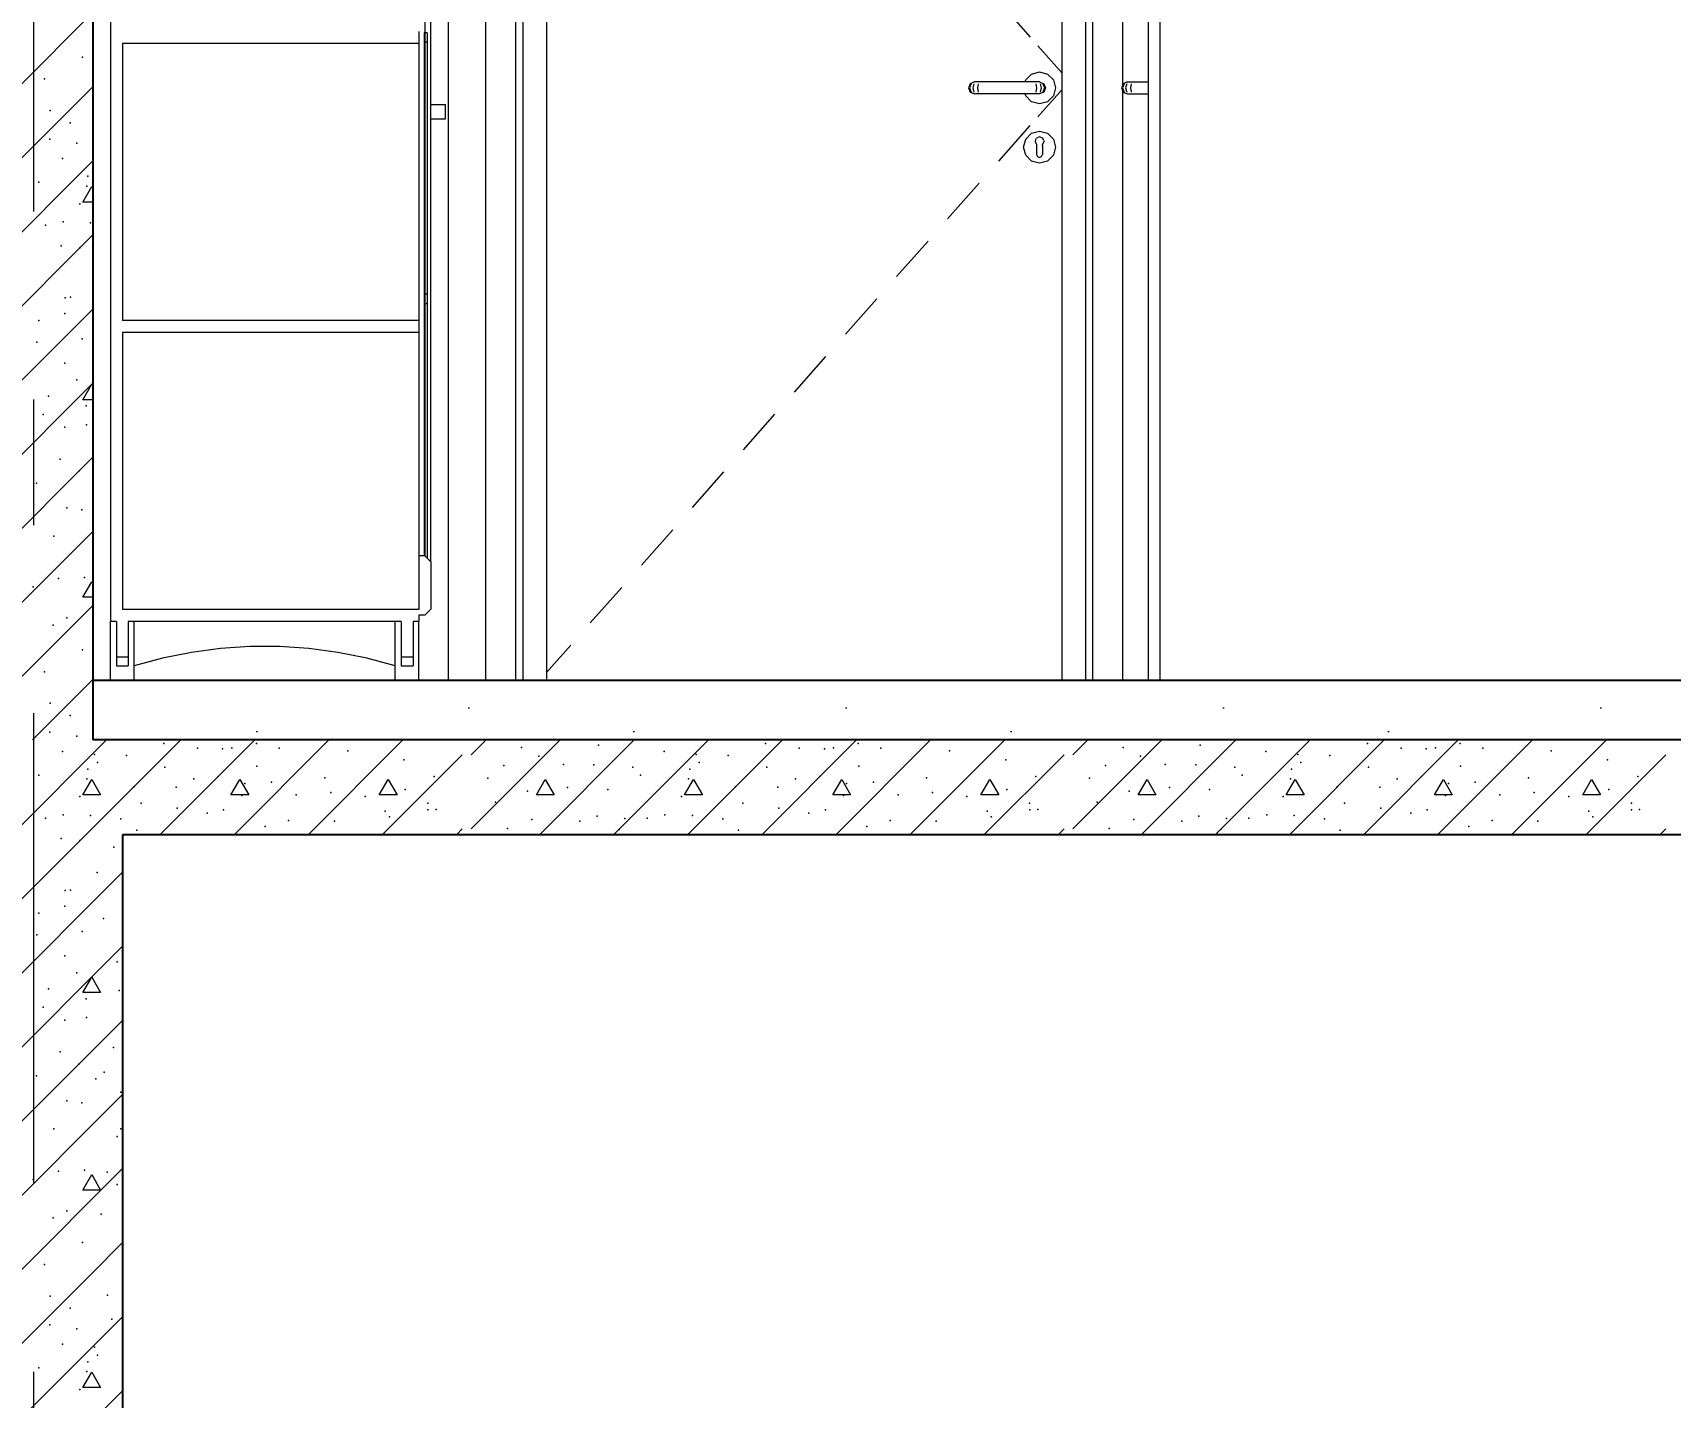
# Model space of a CAD drawing. Header units: millimetres. Extents: x 18162 to 7085488, y 72188 to 247925.
# Drawn here: x 4250612 to 4253374, y 103544 to 105846 of the extents above; entities that cross this region are included whole.
import ezdxf
from ezdxf.enums import TextEntityAlignment as Align

# ---------------------------------------------------------------- set-up
doc = ezdxf.new("R2010")
doc.units = ezdxf.units.MM
doc.header["$MEASUREMENT"] = 0
doc.linetypes.add('Double Dashed', pattern=[1093.611073, 529.166651, -211.666656, 141.111112, -211.666656])
doc.linetypes.add('Wipeout_Contour', pattern=[1000, 0, -1000])
for name, color, linetype in [('Archicad Doors', 7, 'Continuous'), ('Interior - Furniture', 7, 'Continuous'), ('Structural - Bearing', 7, 'Continuous'), ('Structural - Grid', 7, 'Continuous')]:
    doc.layers.add(name, color=color, linetype=linetype)
doc.styles.add('GENERATED_STYLE_3', font='', dxfattribs={"width": 0.8})
doc.styles.get('GENERATED_STYLE_3').set_extended_font_data('ISOCPEUR MON')
doc.dimstyles.new('GENERATED_STYLE__12', dxfattribs={"dimtxt": 330.000007, "dimasz": 171, "dimexe": 0.18, "dimexo": 150, "dimgap": 0, "dimtad": 1, "dimdec": 0, "dimzin": 0, "dimdsep": 46, "dimtxsty": 'GENERATED_STYLE_3', "dimblk": 'ARROWHEAD_2', "dimblk1": 'ARROWHEAD_2', "dimblk2": 'ARROWHEAD_2', "dimcen": 0.09, "dimclrd": 13, "dimclre": 13, "dimclrt": 13, "dimadec": 0, "dimazin": 0, "dimtfac": 1, "dimtdec": 4, "dimtmove": 0, "dimatfit": 3, "dimfxl": 1, "dimtolj": 1, "dimtzin": 0, "dimarcsym": 0})

# ---------------------------------------------------------------- blocks, each defined once
blk = doc.blocks.new('*X1260', base_point=(4294986.6, 104752.7))
at = {"layer": 'Structural - Bearing', "color": 7, "linetype": 'Continuous', "lineweight": 9}
for p, q in [((4250463.1, 104254.6), (4250701.2, 104492.7)), ((4250463.1, 104129.6), (4250763.1, 104429.6)), ((4250463.1, 104004.6), (4250763.1, 104304.6)), ((4250696, 104226.7), (4250711.2, 104252.7)), ((4250711.2, 104252.7), (4250726.1, 104226.7)), ((4250726.1, 104226.7), (4250696, 104226.7)), ((4250463.1, 103879.6), (4250763.1, 104179.6)), ((4250463.1, 103754.6), (4250763.1, 104054.6)), ((4250586.2, 103752.7), (4250763.1, 103929.6)), ((4250696, 103893.4), (4250711.2, 103919.4)), ((4250726.1, 103893.3), (4250696, 103893.4)), ((4250711.2, 103919.4), (4250726.1, 103893.3)), ((4250711.2, 103752.7), (4250763.1, 103804.6)), ((4250463.1, 103504.6), (4250711.2, 103752.7)), ((4250463.1, 103379.6), (4250763.1, 103679.6)), ((4250696, 103560), (4250711.2, 103586)), ((4250711.2, 103586), (4250726.1, 103560)), ((4250463.1, 103254.6), (4250763.1, 103554.6)), ((4250726.1, 103560), (4250696, 103560))]:
    blk.add_line(p, q, dxfattribs=at)
for p in [(4250659.8, 104486.5), (4250690.9, 104483), (4250748.2, 104472), (4250720.4, 104429.1), (4250666.4, 104398.7), (4250675.4, 104399.5), (4250665.5, 104372), (4250621.9, 104360.4), (4250731.1, 104351.6), (4250618.4, 104323.9), (4250695.1, 104329.5), (4250665.6, 104288.5), (4250686.1, 104260), (4250754.1, 104278.1), (4250638.1, 104232.6), (4250757.3, 104230.1), (4250629.1, 104201.7), (4250701.6, 104216.2), (4250665.6, 104180.1), (4250702.1, 104184.4), (4250658.1, 104126.5), (4250748, 104133.8), (4250618.1, 104085.9), (4250689.3, 104105.9), (4250731.9, 104092.5), (4250718.3, 104081), (4250760.4, 104058.7), (4250669.3, 104044), (4250694.6, 104040.6), (4250647.4, 103996.6), (4250754.2, 103983.8), (4250760.4, 103996.9), (4250655.3, 103925.1), (4250698.9, 103926.9), (4250737.2, 103923.6), (4250612.1, 103911.2), (4250754, 103902.9), (4250646.1, 103846.3), (4250669.4, 103858.4), (4250726.9, 103852.7), (4250695.5, 103804.6), (4250631.6, 103767.7), (4250641.1, 103714.5), (4250737.7, 103715.8), (4250674.6, 103693.9), (4250745, 103675.6), (4250640.6, 103665.9), (4250686.1, 103659.2), (4250661.7, 103633.4), (4250715.6, 103628.2), (4250621.9, 103593.5), (4250704.8, 103603.5), (4250720.7, 103614.6), (4250702.9, 103587.1), (4250690.9, 103557.1)]:
    blk.add_point(p, dxfattribs=at)
blk = doc.blocks.new('*X1508', base_point=(4294986.6, 104752.7))
at = {"layer": 'Structural - Bearing', "color": 7, "linetype": 'Continuous', "lineweight": 9}
for p, q in [((4250586.2, 105752.7), (4250713.1, 105879.7)), ((4250513.1, 105554.6), (4250711.2, 105752.7)), ((4250711.2, 105752.7), (4250713.1, 105754.7)), ((4250513.1, 105429.6), (4250713.1, 105629.6)), ((4250696, 105560.1), (4250711.2, 105586.1)), ((4250711.2, 105586.1), (4250713.1, 105582.7)), ((4250713.1, 105560), (4250696, 105560.1)), ((4250513.1, 105304.6), (4250713.1, 105504.6)), ((4250513.1, 105179.6), (4250713.1, 105379.6)), ((4250513.1, 105054.6), (4250713.1, 105254.6)), ((4250696, 105226.7), (4250711.2, 105252.7)), ((4250711.2, 105252.7), (4250713.1, 105249.4)), ((4250713.1, 105226.7), (4250696, 105226.7)), ((4250513.1, 104929.6), (4250713.1, 105129.6)), ((4250513.1, 104804.6), (4250713.1, 105004.6)), ((4250696, 104893.4), (4250711.2, 104919.4)), ((4250711.2, 104919.4), (4250713.1, 104916)), ((4250713.1, 104893.4), (4250696, 104893.4)), ((4250586.2, 104752.7), (4250713.1, 104879.6)), ((4250611.2, 104652.7), (4250711.2, 104752.7)), ((4250711.2, 104752.7), (4250713.1, 104754.6))]:
    blk.add_line(p, q, dxfattribs=at)
for p in [(4250695.5, 105804.6), (4250631.6, 105767.7), (4250641.1, 105714.6), (4250674.6, 105694), (4250640.6, 105665.9), (4250661.7, 105633.4), (4250686.1, 105659.2), (4250621.9, 105593.5), (4250702.9, 105587.1), (4250704.8, 105603.5), (4250690.9, 105557.2), (4250663, 105526.6), (4250709.3, 105525.3), (4250632.9, 105521.1), (4250659.8, 105486.5), (4250690.9, 105483), (4250666.4, 105398.7), (4250675.4, 105399.5), (4250621.9, 105360.4), (4250665.5, 105372), (4250695.1, 105329.5), (4250618.4, 105323.9), (4250665.6, 105288.5), (4250686.1, 105260), (4250638.1, 105232.6), (4250629.1, 105201.7), (4250701.6, 105216.2), (4250665.6, 105180.1), (4250702.1, 105184.4), (4250658.1, 105126.5), (4250618.1, 105086), (4250689.3, 105105.9), (4250669.3, 105044), (4250694.6, 105040.6), (4250647.4, 104996.6), (4250655.3, 104925.1), (4250698.9, 104926.9), (4250612.1, 104911.2), (4250646.1, 104846.3), (4250669.4, 104858.4), (4250695.5, 104804.6), (4250631.6, 104767.7), (4250641.1, 104714.6), (4250674.6, 104694), (4250640.6, 104665.9), (4250686.1, 104659.2)]:
    blk.add_point(p, dxfattribs=at)
blk = doc.blocks.new('*X1510', base_point=(4294986.6, 104752.7))
at = {"layer": 'Structural - Bearing', "color": 7, "linetype": 'Continuous', "lineweight": 9}
for p, q in [((4250576.2, 104492.7), (4250736.2, 104652.7)), ((4250701.2, 104492.7), (4250861.2, 104652.7)), ((4250826.2, 104492.7), (4250986.2, 104652.7)), ((4250951.2, 104492.7), (4251111.2, 104652.7)), ((4251076.2, 104492.7), (4251236.2, 104652.7)), ((4251351.3, 104627.7), (4251376.3, 104652.7)), ((4251351.3, 104502.7), (4251501.3, 104652.7)), ((4251466.3, 104492.7), (4251626.3, 104652.7)), ((4251591.3, 104492.7), (4251751.3, 104652.7)), ((4251716.3, 104492.7), (4251876.3, 104652.7)), ((4251841.3, 104492.7), (4252001.3, 104652.7)), ((4251966.3, 104492.7), (4252126.3, 104652.7)), ((4252091.3, 104492.7), (4252251.3, 104652.7)), ((4252366.4, 104627.7), (4252391.4, 104652.7)), ((4252366.4, 104502.7), (4252516.4, 104652.7)), ((4252481.4, 104492.7), (4252641.4, 104652.7)), ((4252606.4, 104492.7), (4252766.4, 104652.7)), ((4252731.4, 104492.7), (4252891.4, 104652.7)), ((4252856.4, 104492.7), (4253016.4, 104652.7)), ((4252981.4, 104492.7), (4253141.4, 104652.7)), ((4253106.4, 104492.7), (4253266.4, 104652.7)), ((4251201.2, 104492.7), (4251336.2, 104627.7)), ((4252216.3, 104492.7), (4252351.3, 104627.7)), ((4253231.4, 104492.7), (4253366.4, 104627.7)), ((4250696, 104560), (4250711.2, 104586)), ((4250711.2, 104586), (4250726.1, 104560)), ((4250946, 104560), (4250961.2, 104586)), ((4250961.2, 104586), (4250976.1, 104560)), ((4251196, 104560), (4251211.2, 104586)), ((4251211.2, 104586), (4251226.1, 104560)), ((4251461.2, 104560), (4251476.3, 104586)), ((4251476.3, 104586), (4251491.2, 104560)), ((4251711.2, 104560), (4251726.3, 104586)), ((4251726.3, 104586), (4251741.2, 104560)), ((4251961.2, 104560), (4251976.3, 104586)), ((4251976.3, 104586), (4251991.2, 104560)), ((4252211.2, 104560), (4252226.3, 104586)), ((4252226.3, 104586), (4252241.2, 104560)), ((4252476.3, 104560), (4252491.4, 104586)), ((4252491.4, 104586), (4252506.3, 104560)), ((4252726.3, 104560), (4252741.4, 104586)), ((4252741.4, 104586), (4252756.3, 104560)), ((4252976.3, 104560), (4252991.4, 104586)), ((4252991.4, 104586), (4253006.3, 104560)), ((4253226.3, 104560), (4253241.4, 104586)), ((4253241.4, 104586), (4253256.3, 104560)), ((4250726.1, 104560), (4250696, 104560)), ((4250976.1, 104560), (4250946, 104560)), ((4251226.1, 104560), (4251196, 104560)), ((4251491.2, 104560), (4251461.2, 104560)), ((4251741.2, 104560), (4251711.2, 104560)), ((4251991.2, 104560), (4251961.2, 104560)), ((4252241.2, 104560), (4252211.2, 104560)), ((4252506.3, 104560), (4252476.3, 104560)), ((4252756.3, 104560), (4252726.3, 104560)), ((4253006.3, 104560), (4252976.3, 104560)), ((4253256.3, 104560), (4253226.3, 104560)), ((4251326.2, 104492.7), (4251336.2, 104502.7)), ((4252341.3, 104492.7), (4252351.3, 104502.7)), ((4253356.4, 104492.7), (4253366.4, 104502.7))]:
    blk.add_line(p, q, dxfattribs=at)
for p in [(4250832.8, 104646.7), (4250889.6, 104638.6), (4250947.4, 104639.1), (4250989.1, 104646.8), (4251027.4, 104638.6), (4251436, 104639.9), (4251566.1, 104643.7), (4251848, 104646.7), (4251904.7, 104638.6), (4251962.5, 104639.1), (4252004.3, 104646.8), (4252042.5, 104638.6), (4252451.1, 104639.9), (4252581.2, 104643.7), (4252863.1, 104646.7), (4252919.9, 104638.6), (4252977.7, 104639.1), (4253019.4, 104646.8), (4253057.7, 104638.6), (4250661.7, 104633.4), (4250715.6, 104628.2), (4250720.7, 104614.7), (4250769.7, 104626.7), (4250932, 104637.5), (4251142.9, 104634.4), (4251237.9, 104619), (4251465.2, 104625.4), (4251506.7, 104611.2), (4251558.4, 104610.9), (4251676.8, 104633.4), (4251730.7, 104628.2), (4251735.8, 104614.7), (4251784.8, 104626.7), (4251947.1, 104637.5), (4252158, 104634.4), (4252253.1, 104619), (4252480.3, 104625.4), (4252521.8, 104611.2), (4252573.5, 104610.9), (4252691.9, 104633.4), (4252745.9, 104628.2), (4252750.9, 104614.7), (4252799.9, 104626.7), (4252962.2, 104637.5), (4253173.1, 104634.4), (4253268.2, 104619), (4250621.9, 104593.5), (4250702.9, 104587.1), (4250704.8, 104603.5), (4250834.6, 104606.6), (4250883.2, 104587.1), (4250924.4, 104590.9), (4250989.9, 104608.3), (4251104.5, 104589), (4251288.8, 104590.9), (4251379.3, 104588.4), (4251406.4, 104609.8), (4251624.1, 104607), (4251637, 104593.5), (4251718, 104587.1), (4251719.9, 104603.5), (4251849.7, 104606.6), (4251898.3, 104587.1), (4251939.5, 104590.9), (4252005, 104608.3), (4252119.6, 104589), (4252303.9, 104590.9), (4252394.5, 104588.4), (4252421.5, 104609.8), (4252639.2, 104607), (4252652.1, 104593.5), (4252733.1, 104587.1), (4252735, 104603.5), (4252864.9, 104606.6), (4252913.4, 104587.1), (4252954.6, 104590.9), (4253020.1, 104608.3), (4253134.8, 104589), (4253319.1, 104590.9), (4250690.9, 104557.1), (4250782.1, 104573.6), (4250853.6, 104572.9), (4250964.3, 104558.7), (4250969.5, 104579.3), (4251014.6, 104581.2), (4251056.2, 104560), (4251114.2, 104564.3), (4251172.5, 104557), (4251239.9, 104569), (4251446.3, 104566.5), (4251513.9, 104572.3), (4251581.5, 104569), (4251706, 104557.1), (4251797.2, 104573.6), (4251868.7, 104572.9), (4251979.4, 104558.7), (4251984.6, 104579.3), (4252029.7, 104581.2), (4252071.3, 104560), (4252129.3, 104564.3), (4252187.6, 104557), (4252255, 104569), (4252461.4, 104566.5), (4252529, 104572.3), (4252596.6, 104569), (4252721.1, 104557.1), (4252812.3, 104573.6), (4252883.8, 104572.9), (4252994.6, 104558.7), (4252999.7, 104579.3), (4253044.8, 104581.2), (4253086.5, 104560), (4253144.4, 104564.3), (4253202.8, 104557), (4253270.1, 104569), (4250794.3, 104545.9), (4250855.3, 104537.8), (4250906, 104528.9), (4250933.6, 104535), (4251206.4, 104532.3), (4251278.1, 104546.3), (4251278.2, 104534.6), (4251292, 104535.5), (4251392.3, 104547.9), (4251809.4, 104545.9), (4251870.4, 104537.8), (4251921.1, 104528.9), (4251948.7, 104535), (4252221.5, 104532.3), (4252293.2, 104546.3), (4252293.4, 104534.6), (4252307.1, 104535.5), (4252407.4, 104547.9), (4252824.6, 104545.9), (4252885.5, 104537.8), (4252936.2, 104528.9), (4252963.9, 104535), (4253236.6, 104532.3), (4253308.4, 104546.3), (4253308.5, 104534.6), (4253322.3, 104535.5), (4250632.9, 104521), (4250663, 104526.5), (4250709.3, 104525.3), (4250760.4, 104519.8), (4250787, 104500.3), (4251003.8, 104506.9), (4251043.2, 104517), (4251120.5, 104515.4), (4251213.2, 104523.2), (4251412.4, 104503.1), (4251453.8, 104518.5), (4251534.7, 104515.9), (4251563.5, 104524), (4251600.9, 104501.5), (4251610.2, 104520.1), (4251648, 104521), (4251678.1, 104526.5), (4251724.5, 104525.3), (4251775.5, 104519.8), (4251802.1, 104500.3), (4252018.9, 104506.9), (4252058.3, 104517), (4252135.6, 104515.4), (4252228.3, 104523.2), (4252427.5, 104503.1), (4252469, 104518.5), (4252549.8, 104515.9), (4252578.6, 104524), (4252616.1, 104501.5), (4252625.3, 104520.1), (4252663.2, 104521), (4252693.2, 104526.5), (4252739.6, 104525.3), (4252790.7, 104519.8), (4252817.3, 104500.3), (4253034, 104506.9), (4253073.5, 104517), (4253150.7, 104515.4), (4253243.5, 104523.2)]:
    blk.add_point(p, dxfattribs=at)
blk = doc.blocks.new('Standard grid marker[363]_3', base_point=(4250613.1, 164752.7))
at = {"layer": 'Structural - Grid', "color": 13, "linetype": 'Double Dashed', "lineweight": 13, "ltscale": 1.5}
blk.add_line((4250613.1, 163752.7), (4250613.1, 97752.7), dxfattribs=at)
at = {"layer": 'Structural - Grid', "color": 13, "lineweight": 13, "style": 'GENERATED_STYLE_3'}
blk.add_attdef('AC_MarkerText_1', text='', height=375, rotation=360, dxfattribs=at).set_placement((4250613.1, 96490.2), align=Align.TOP_CENTER)
blk = doc.blocks.new('*D1582', base_point=(4294986.6, 104752.7))
at = {"color": 12, "linetype": 'Continuous', "lineweight": 35}
for p, q in [((4242680.2, 104817.7), (4242905.2, 104687.8)), ((4242680.2, 100067.7), (4242905.2, 99937.8))]:
    blk.add_line(p, q, dxfattribs=at)
at = {"color": 13, "linetype": 'Continuous', "lineweight": 13}
for p, q in [((4244092.8, 104752.7), (4242623.9, 104752.7)), ((4242792.7, 100002.7), (4242792.7, 104752.7)), ((4242961.4, 100002.7), (4242623.9, 100002.7)), ((4242792.7, 99892.7), (4242792.7, 100002.7))]:
    blk.add_line(p, q, dxfattribs=at)
at = {"color": 13, "lineweight": 13, "char_height": 330, "attachment_point": 7, "rotation": 90, "style": 'GENERATED_STYLE_3'}
for s, insert in [('\\A1;{\\pql;\\fISOCPEUR MON|b0|i0|c0|p0;\\W0.800000;600}', (4242822.5, 104134.4)), ('\\A1;{\\pql;\\fISOCPEUR MON|b0|i0|c0|p0;\\W0.800000;4,750}', (4242888.3, 101672.9))]:
    blk.add_mtext(s, dxfattribs=dict(at, insert=insert))
blk = doc.blocks.new('ARROWHEAD_2')
at = {"color": 0, "linetype": 'Continuous', "lineweight": 0}
for p, q in [((-0.378, -0.655), (0.378, 0.655)), ((0, 0), (-1, 0))]:
    blk.add_line(p, q, dxfattribs=at)
blk = doc.blocks.new('*D1584', base_point=(4294986.6, 104752.7))
at = {"color": 12, "linetype": 'Continuous', "lineweight": 35}
for p, q in [((4241780.2, 105417.7), (4242005.2, 105287.8)), ((4241780.2, 100067.7), (4242005.2, 99937.8))]:
    blk.add_line(p, q, dxfattribs=at)
at = {"color": 13, "linetype": 'Continuous', "lineweight": 13}
for p, q in [((4241892.7, 100002.7), (4241892.7, 105352.7)), ((4242863.1, 100002.7), (4241723.9, 100002.7)), ((4241892.7, 99892.7), (4241892.7, 100002.7))]:
    blk.add_line(p, q, dxfattribs=at)
at = {"color": 13, "lineweight": 13, "insert": (4241988.3, 102262.7), "char_height": 330, "attachment_point": 7, "rotation": 90, "style": 'GENERATED_STYLE_3'}
blk.add_mtext('\\A1;{\\pql;\\fISOCPEUR MON|b0|i0|c0|p0;\\W0.800000;5,350}', dxfattribs=at)

msp = doc.modelspace()

# ---------------------------------------------------------------- hatches: boundary and pattern name
at = {"layer": 'Structural - Bearing', "linetype": 'Continuous', "lineweight": 9}
h = msp.add_hatch(dxfattribs=at)
h.set_pattern_fill('Lightweight_Concrete_0003', style=0, pattern_type=2)
h.set_pattern_definition([(0, (4294986.6, 104752.7), (0, 1169.134), [73.125, -601.875]), (0, (4295324.1, 105337.3), (0, 1169.134), [73.125, -601.875]), (60, (4294986.6, 104752.7), (-1012.5, 584.567), [73.125, -601.875]), (60, (4295661.6, 104752.7), (-1012.5, 584.567), [73.125, -601.875]), (120, (4295059.7, 104752.7), (1012.5, 584.567), [73.125, -601.875]), (120, (4295734.7, 104752.7), (1012.5, 584.567), [73.125, -601.875]), (0, (4294986.58, 104865.2), (0, 225), [0, -225, 0, -337.5]), (45, (4295099.08, 104865.2), (-159.099, 159.099), [0, -168.75, 0, -281.25])])
h.paths.add_polyline_path([(4250713.1, 104652.7), (4257013.1, 104652.7), (4257013.1, 104752.7), (4250713.1, 104752.7)])

# ---------------------------------------------------------------- linework, layer by layer
at = {"layer": 'Archicad Doors', "color": 7, "linetype": 'Continuous', "lineweight": 9}
for p, q in [((4252513.1, 107052.7), (4252513.1, 104752.7)), ((4251376.1, 104752.7), (4251376.1, 106889.7)), ((4252450.1, 106889.7), (4252450.1, 105757.5)), ((4252494.1, 104752.7), (4252494.1, 106889.7)), ((4251313.1, 104752.7), (4251313.1, 106822.7)), ((4251426.1, 106839.7), (4251426.1, 104752.7)), ((4251438.1, 106827.7), (4251438.1, 104752.7)), ((4252388.1, 104752.7), (4252388.1, 106827.7)), ((4252400.1, 104752.7), (4252400.1, 106839.7)), ((4251478.1, 106762.7), (4251478.1, 104752.7)), ((4252348.1, 104752.7), (4252348.1, 106762.7)), ((4252241.1, 105898.2), (4252294.1, 105838.3)), ((4252307.1, 105823.6), (4252348.1, 105777.3)), ((4252286.7, 105766.2), (4252296.6, 105776.1)), ((4252296.6, 105776.1), (4252310.1, 105779.7)), ((4252310.1, 105779.7), (4252323.6, 105776.1)), ((4252323.6, 105776.1), (4252333.5, 105766.2)), ((4252193, 105759.8), (4252190.1, 105752.7)), ((4252190.1, 105752.7), (4252193, 105745.6)), ((4252194.6, 105759.8), (4252191.8, 105752.7)), ((4252191.8, 105752.7), (4252194.6, 105745.6)), ((4252200.1, 105762.7), (4252193, 105759.8)), ((4252193, 105745.6), (4252200.1, 105742.7)), ((4252199.4, 105759.8), (4252197.3, 105752.7)), ((4252197.3, 105752.7), (4252199.4, 105745.6)), ((4252201.2, 105762.7), (4252200.1, 105762.7)), ((4252204.5, 105762.7), (4252201.2, 105762.7)), ((4252209.4, 105762.7), (4252204.5, 105762.7)), ((4252206.6, 105759.8), (4252205.5, 105752.7)), ((4252205.5, 105752.7), (4252206.6, 105745.6)), ((4252215.1, 105762.7), (4252209.4, 105762.7)), ((4252295.1, 105762.7), (4252215.1, 105762.7)), ((4252285.8, 105762.7), (4252286.7, 105766.2)), ((4252300.8, 105762.7), (4252295.1, 105762.7)), ((4252305.7, 105762.7), (4252300.8, 105762.7)), ((4252303.6, 105759.8), (4252304.7, 105752.7)), ((4252304.7, 105752.7), (4252303.6, 105745.6)), ((4252309, 105762.7), (4252305.7, 105762.7)), ((4252307.1, 105703.8), (4252348.1, 105750.1)), ((4252310.1, 105762.7), (4252309, 105762.7)), ((4252310.1, 105762.7), (4252317.2, 105759.8)), ((4252317.2, 105745.6), (4252310.1, 105742.7)), ((4252310.8, 105759.8), (4252312.9, 105752.7)), ((4252312.9, 105752.7), (4252310.8, 105745.6)), ((4252315.6, 105759.8), (4252318.4, 105752.7)), ((4252318.4, 105752.7), (4252315.6, 105745.6)), ((4252317.2, 105759.8), (4252320.1, 105752.7)), ((4252320.1, 105752.7), (4252317.2, 105745.6)), ((4252333.5, 105766.2), (4252337.1, 105752.7)), ((4252337.1, 105752.7), (4252333.5, 105739.2)), ((4252451, 105759.8), (4252448.1, 105752.7)), ((4252448.1, 105752.7), (4252451, 105745.6)), ((4252452.6, 105759.8), (4252449.8, 105752.7)), ((4252449.8, 105752.7), (4252452.6, 105745.6)), ((4252450.1, 105747.9), (4252450.1, 104752.7)), ((4252458.1, 105762.7), (4252451, 105759.8)), ((4252451, 105745.6), (4252458.1, 105742.7)), ((4252457.4, 105759.8), (4252455.3, 105752.7)), ((4252455.3, 105752.7), (4252457.4, 105745.6)), ((4252458.1, 105762.7), (4252459.2, 105762.7)), ((4252459.2, 105762.7), (4252462.5, 105762.7)), ((4252462.5, 105762.7), (4252467.4, 105762.7)), ((4252464.6, 105759.8), (4252463.5, 105752.7)), ((4252463.5, 105752.7), (4252464.6, 105745.6)), ((4252467.4, 105762.7), (4252473.1, 105762.7)), ((4252473.1, 105762.7), (4252494.1, 105762.7)), ((4252201.2, 105742.7), (4252200.1, 105742.7)), ((4252204.5, 105742.7), (4252201.2, 105742.7)), ((4252209.4, 105742.7), (4252204.5, 105742.7)), ((4252215.1, 105742.7), (4252209.4, 105742.7)), ((4252295.1, 105742.7), (4252215.1, 105742.7)), ((4252286.7, 105739.2), (4252285.8, 105742.7)), ((4252296.6, 105729.3), (4252286.7, 105739.2)), ((4252300.8, 105742.7), (4252295.1, 105742.7)), ((4252310.1, 105725.7), (4252296.6, 105729.3)), ((4252305.7, 105742.7), (4252300.8, 105742.7)), ((4252309, 105742.7), (4252305.7, 105742.7)), ((4252310.1, 105742.7), (4252309, 105742.7)), ((4252323.6, 105729.3), (4252310.1, 105725.7)), ((4252333.5, 105739.2), (4252323.6, 105729.3)), ((4252458.1, 105742.7), (4252459.2, 105742.7)), ((4252459.2, 105742.7), (4252462.5, 105742.7)), ((4252462.5, 105742.7), (4252467.4, 105742.7)), ((4252467.4, 105742.7), (4252473.1, 105742.7)), ((4252473.1, 105742.7), (4252494.1, 105742.7)), ((4252241.1, 105629.2), (4252294.1, 105689.1)), ((4252283.1, 105652.7), (4252286.7, 105666.2)), ((4252286.7, 105666.2), (4252296.6, 105676.1)), ((4252296.6, 105676.1), (4252310.1, 105679.7)), ((4252303.4, 105664.3), (4252302.6, 105662.4)), ((4252302.6, 105662.4), (4252305.1, 105657.1)), ((4252303.4, 105664.3), (4252304.7, 105667.8)), ((4252310.1, 105670.1), (4252304.7, 105667.8)), ((4252310.1, 105679.7), (4252323.6, 105676.1)), ((4252315.5, 105667.8), (4252310.1, 105670.1)), ((4252315.1, 105657.1), (4252317.6, 105662.4)), ((4252316.8, 105664.3), (4252315.5, 105667.8)), ((4252316.8, 105664.3), (4252317.6, 105662.4)), ((4252323.6, 105676.1), (4252333.5, 105666.2)), ((4252333.5, 105666.2), (4252337.1, 105652.7)), ((4252286.7, 105639.2), (4252283.1, 105652.7)), ((4252296.6, 105629.3), (4252286.7, 105639.2)), ((4252305.1, 105657.1), (4252305.1, 105655.6)), ((4252305.1, 105655.6), (4252305.1, 105652.7)), ((4252305.1, 105652.7), (4252305.1, 105649.8)), ((4252305.1, 105649.8), (4252305.1, 105644)), ((4252305.1, 105644), (4252305.1, 105640.2)), ((4252305.1, 105640.2), (4252306.6, 105636.7)), ((4252306.6, 105636.7), (4252310.1, 105635.2)), ((4252310.1, 105635.2), (4252313.6, 105636.7)), ((4252313.6, 105636.7), (4252315.1, 105640.2)), ((4252315.1, 105655.6), (4252315.1, 105657.1)), ((4252315.1, 105655.6), (4252315.1, 105652.7)), ((4252315.1, 105652.7), (4252315.1, 105649.8)), ((4252315.1, 105649.8), (4252315.1, 105644)), ((4252315.1, 105644), (4252315.1, 105640.2)), ((4252333.5, 105639.2), (4252323.6, 105629.3)), ((4252337.1, 105652.7), (4252333.5, 105639.2)), ((4252310.1, 105625.7), (4252296.6, 105629.3)), ((4252323.6, 105629.3), (4252310.1, 105625.7)), ((4252155, 105531.8), (4252208, 105591.7)), ((4252068.9, 105434.4), (4252121.9, 105494.3)), ((4251982.8, 105337), (4252035.8, 105397)), ((4251896.7, 105239.6), (4251949.7, 105299.6)), ((4251810.6, 105142.2), (4251863.6, 105202.2)), ((4251724.4, 105044.9), (4251777.4, 105104.8)), ((4251638.3, 104947.5), (4251691.3, 105007.4)), ((4251552.2, 104850.1), (4251605.2, 104910)), ((4251478.1, 104766.3), (4251519.1, 104812.6))]:
    msp.add_line(p, q, dxfattribs=at)
at = {"layer": 'Interior - Furniture', "color": 7, "linetype": 'Continuous', "lineweight": 13}
for p, q in [((4251283.1, 105724.7), (4251308.1, 105724.7)), ((4251308.1, 105723.1), (4251308.1, 105724.7)), ((4251308.1, 105718.7), (4251308.1, 105723.1)), ((4251308.1, 105712.7), (4251308.1, 105718.7)), ((4251283.1, 105700.7), (4251308.1, 105700.7)), ((4251308.1, 105706.7), (4251308.1, 105712.7)), ((4251308.1, 105702.3), (4251308.1, 105706.7)), ((4251308.1, 105700.7), (4251308.1, 105702.3)), ((4250928.6, 104807), (4250879.4, 104800.4)), ((4250978.1, 104810.3), (4250928.6, 104807)), ((4251027.8, 104810.3), (4250978.1, 104810.3)), ((4251077.3, 104807), (4251027.8, 104810.3)), ((4251126.5, 104800.4), (4251077.3, 104807)), ((4250752.8, 104777.7), (4250772.8, 104777.7)), ((4250879.4, 104800.4), (4250830.7, 104790.7)), ((4251175.2, 104790.7), (4251126.5, 104800.4)), ((4251233.1, 104777.7), (4251253.1, 104777.7))]:
    msp.add_line(p, q, dxfattribs=at)
at = {"layer": 'Structural - Bearing', "color": 7, "linetype": 'Continuous', "lineweight": 25}
for p, q in [((4250713.1, 107492.7), (4250713.1, 104752.7)), ((4250713.1, 104752.7), (4250713.1, 104652.7)), ((4257013.1, 104752.7), (4250713.1, 104752.7)), ((4257013.1, 104652.7), (4250713.1, 104652.7)), ((4250763.1, 104492.7), (4250763.1, 100452.7)), ((4256912.9, 104492.7), (4250763.1, 104492.7))]:
    msp.add_line(p, q, dxfattribs=at)

# ---------------------------------------------------------------- block references
at = {"layer": 'Structural - Bearing', "lineweight": 0}
for name in ['*X1508', '*X1510', '*X1260']:
    msp.add_blockref(name, (4294986.6, 104752.7), dxfattribs=at)

# ---------------------------------------------------------------- wipeouts: each hides what was drawn before it
at = {"color": 254, "linetype": 'Wipeout_Contour', "lineweight": 0, "ltscale": 17008281.20576539}
msp.add_wipeout([(4250762.8, 104872.7), (4250762.8, 106802.7), (4250742.8, 106802.7), (4250742.8, 104872.7)], dxfattribs=at).dxf.layer = 'Interior - Furniture'
at = {"color": 254, "linetype": 'Wipeout_Contour', "lineweight": 0, "ltscale": 17010323.49206217}
msp.add_wipeout([(4251277.1, 105404.5), (4251272.1, 105404.5), (4251272.1, 105388.5), (4251277.1, 105388.5)], dxfattribs=at).dxf.layer = 'Interior - Furniture'

# ---------------------------------------------------------------- next in the draw order: linework, layer by layer
at = {"layer": 'Interior - Furniture', "color": 7, "linetype": 'Continuous', "lineweight": 13}
for p, q in [((4251272.1, 105404.5), (4251272.1, 105388.5)), ((4251277.1, 105404.5), (4251272.1, 105404.5)), ((4251277.1, 105388.5), (4251272.1, 105388.5)), ((4251277.1, 105404.5), (4251277.1, 105388.5))]:
    msp.add_line(p, q, dxfattribs=at)

# ---------------------------------------------------------------- next in the draw order: wipeouts: each hides what was drawn before it
at = {"color": 254, "linetype": 'Wipeout_Contour', "lineweight": 0, "ltscale": 17009321.04874483}
msp.add_wipeout([(4251263.1, 105827.7), (4251263.1, 105847.7), (4250762.8, 105847.7), (4250762.8, 105827.7)], dxfattribs=at).dxf.layer = 'Interior - Furniture'
at = {"color": 254, "linetype": 'Wipeout_Contour', "lineweight": 0, "ltscale": 17009272.62623427}
msp.add_wipeout([(4251263.1, 105340.2), (4251263.1, 105360.2), (4250762.8, 105360.2), (4250762.8, 105340.2)], dxfattribs=at).dxf.layer = 'Interior - Furniture'
at = {"color": 254, "linetype": 'Wipeout_Contour', "lineweight": 0, "ltscale": 17009184.43930675}
msp.add_wipeout([(4251263.1, 104852.7), (4251263.1, 104872.7), (4250742.8, 104872.7), (4250742.8, 104852.7)], dxfattribs=at).dxf.layer = 'Interior - Furniture'

# ---------------------------------------------------------------- next in the draw order: linework, layer by layer
at = {"layer": 'Interior - Furniture', "color": 7, "linetype": 'Continuous', "lineweight": 13}
for p, q in [((4250762.8, 105827.7), (4250762.8, 105360.2)), ((4251263.1, 105360.2), (4250762.8, 105360.2)), ((4251263.1, 105360.2), (4251263.1, 105340.2)), ((4250762.8, 105340.2), (4250762.8, 104872.7)), ((4251263.1, 105340.2), (4250762.8, 105340.2))]:
    msp.add_line(p, q, dxfattribs=at)

# ---------------------------------------------------------------- next in the draw order: wipeouts: each hides what was drawn before it
at = {"color": 254, "linetype": 'Wipeout_Contour', "lineweight": 0, "ltscale": 17010367.3275382}
msp.add_wipeout([(4251277.1, 105845.7), (4251272.1, 105845.7), (4251272.1, 105829.7), (4251277.1, 105829.7)], dxfattribs=at).dxf.layer = 'Interior - Furniture'
at = {"color": 254, "linetype": 'Wipeout_Contour', "lineweight": 0, "ltscale": 17008220.17935206}
msp.add_wipeout([(4250752.8, 104792.6), (4250772.8, 104792.6), (4250772.8, 104852.7), (4250752.8, 104852.7)], dxfattribs=at).dxf.layer = 'Interior - Furniture'
at = {"color": 254, "linetype": 'Wipeout_Contour', "lineweight": 0, "ltscale": 17010140.8016001}
msp.add_wipeout([(4251233.1, 104792.6), (4251253.1, 104792.6), (4251253.1, 104852.7), (4251233.1, 104852.7)], dxfattribs=at).dxf.layer = 'Interior - Furniture'

# ---------------------------------------------------------------- next in the draw order: linework, layer by layer
at = {"layer": 'Interior - Furniture', "color": 7, "linetype": 'Continuous', "lineweight": 13}
for p, q in [((4251263.1, 105827.7), (4250762.8, 105827.7)), ((4251263.1, 105847.7), (4251263.1, 105827.7)), ((4251263.1, 105827.7), (4251263.1, 105360.2)), ((4251272.1, 105845.7), (4251272.1, 105829.7)), ((4251277.1, 105845.7), (4251272.1, 105845.7)), ((4251272.1, 105829.7), (4251272.1, 105404.5)), ((4251277.1, 105829.7), (4251272.1, 105829.7)), ((4251277.1, 105845.7), (4251277.1, 105829.7)), ((4251277.1, 105829.7), (4251277.1, 105404.5)), ((4250742.8, 104752.7), (4250742.8, 104852.7)), ((4250752.8, 104852.7), (4250742.8, 104852.7)), ((4250752.8, 104852.7), (4250752.8, 104792.6)), ((4250772.8, 104852.7), (4250772.8, 104792.6)), ((4251233.1, 104852.7), (4250772.8, 104852.7)), ((4250782.8, 104752.7), (4250782.8, 104852.7)), ((4251223.1, 104752.7), (4251223.1, 104852.7)), ((4251233.1, 104852.7), (4251233.1, 104792.6)), ((4250752.8, 104792.6), (4250752.8, 104777.7)), ((4250772.8, 104792.6), (4250752.8, 104792.6)), ((4250772.8, 104792.6), (4250772.8, 104777.7)), ((4250830.7, 104790.7), (4250782.8, 104777.7)), ((4251223.1, 104777.7), (4251175.2, 104790.7)), ((4251233.1, 104792.6), (4251233.1, 104777.7)), ((4251253.1, 104792.6), (4251233.1, 104792.6)), ((4251253.1, 104792.6), (4251253.1, 104777.7))]:
    msp.add_line(p, q, dxfattribs=at)
at = {"layer": 'Interior - Furniture', "color": 7, "linetype": 'Continuous', "lineweight": 13, "flags": 128}
msp.add_lwpolyline([(4250742.8, 106852.7), (4250742.8, 106822.7), (4250742.8, 106802.7), (4250742.8, 104872.7), (4250742.8, 104852.7)], dxfattribs=at)

# ---------------------------------------------------------------- next in the draw order: block references
at = {"layer": 'Structural - Grid', "color": 13, "linetype": 'Continuous', "lineweight": 13}
msp.add_blockref('Standard grid marker[363]_3', (4250613.1, 164752.7), dxfattribs=at)

# ---------------------------------------------------------------- next in the draw order: wipeouts: each hides what was drawn before it
at = {"color": 254, "linetype": 'Wipeout_Contour', "lineweight": 0, "ltscale": 25515404.54545047}
msp.add_wipeout([(4251263.1, 104863.2), (4251273.1, 104863.2), (4251283.1, 104873.2), (4251283.1, 104953.2), (4251273.1, 104963.2), (4251263.1, 104963.2)], dxfattribs=at).dxf.layer = 'Interior - Furniture'

# ---------------------------------------------------------------- next in the draw order: linework, layer by layer
at = {"layer": 'Interior - Furniture', "color": 7, "linetype": 'Continuous', "lineweight": 13}
for p, q in [((4251273.1, 106685.2), (4251273.1, 104963.2)), ((4251283.1, 104953.2), (4251283.1, 106636.5)), ((4251272.1, 105388.5), (4251272.1, 104963.2)), ((4251277.1, 105388.5), (4251277.1, 104959.2)), ((4251263.1, 105340.2), (4251263.1, 104963.2)), ((4251263.1, 104963.2), (4251263.1, 104872.7)), ((4251273.1, 104963.2), (4251263.1, 104963.2)), ((4251273.1, 104963.2), (4251283.1, 104953.2)), ((4251283.1, 104953.2), (4251283.1, 104873.2)), ((4251263.1, 104872.7), (4250762.8, 104872.7)), ((4251263.1, 104863.2), (4251263.1, 104852.7)), ((4251273.1, 104863.2), (4251263.1, 104863.2)), ((4251283.1, 104873.2), (4251273.1, 104863.2)), ((4251253.1, 104852.7), (4251253.1, 104792.6)), ((4251263.1, 104852.7), (4251253.1, 104852.7)), ((4251263.1, 104752.7), (4251263.1, 104852.7))]:
    msp.add_line(p, q, dxfattribs=at)

# ---------------------------------------------------------------- next in the draw order: dimensions: what is measured, and where the dimension line sits
at = {"color": 13, "linetype": 'Continuous', "lineweight": 13}
for base, p2, picture, middle in [((4241892.7, 105352.7), (4243763.1, 105352.7), '*D1584', (4241661.7, 102815.5)), ((4242792.7, 104752.7), (4244242.8, 104752.7), '*D1582', (4242561.7, 102225.7))]:
    dim = msp.add_linear_dim(base=base, p1=(4259113.1, 100002.7), p2=p2, angle=90, dimstyle='GENERATED_STYLE__12', dxfattribs=at)
    dim.commit()
    dim.dimension.update_dxf_attribs({"geometry": picture, "text_midpoint": middle, "dimtype": 160, "text_rotation": 90})

doc.saveas('drawing.dxf')
